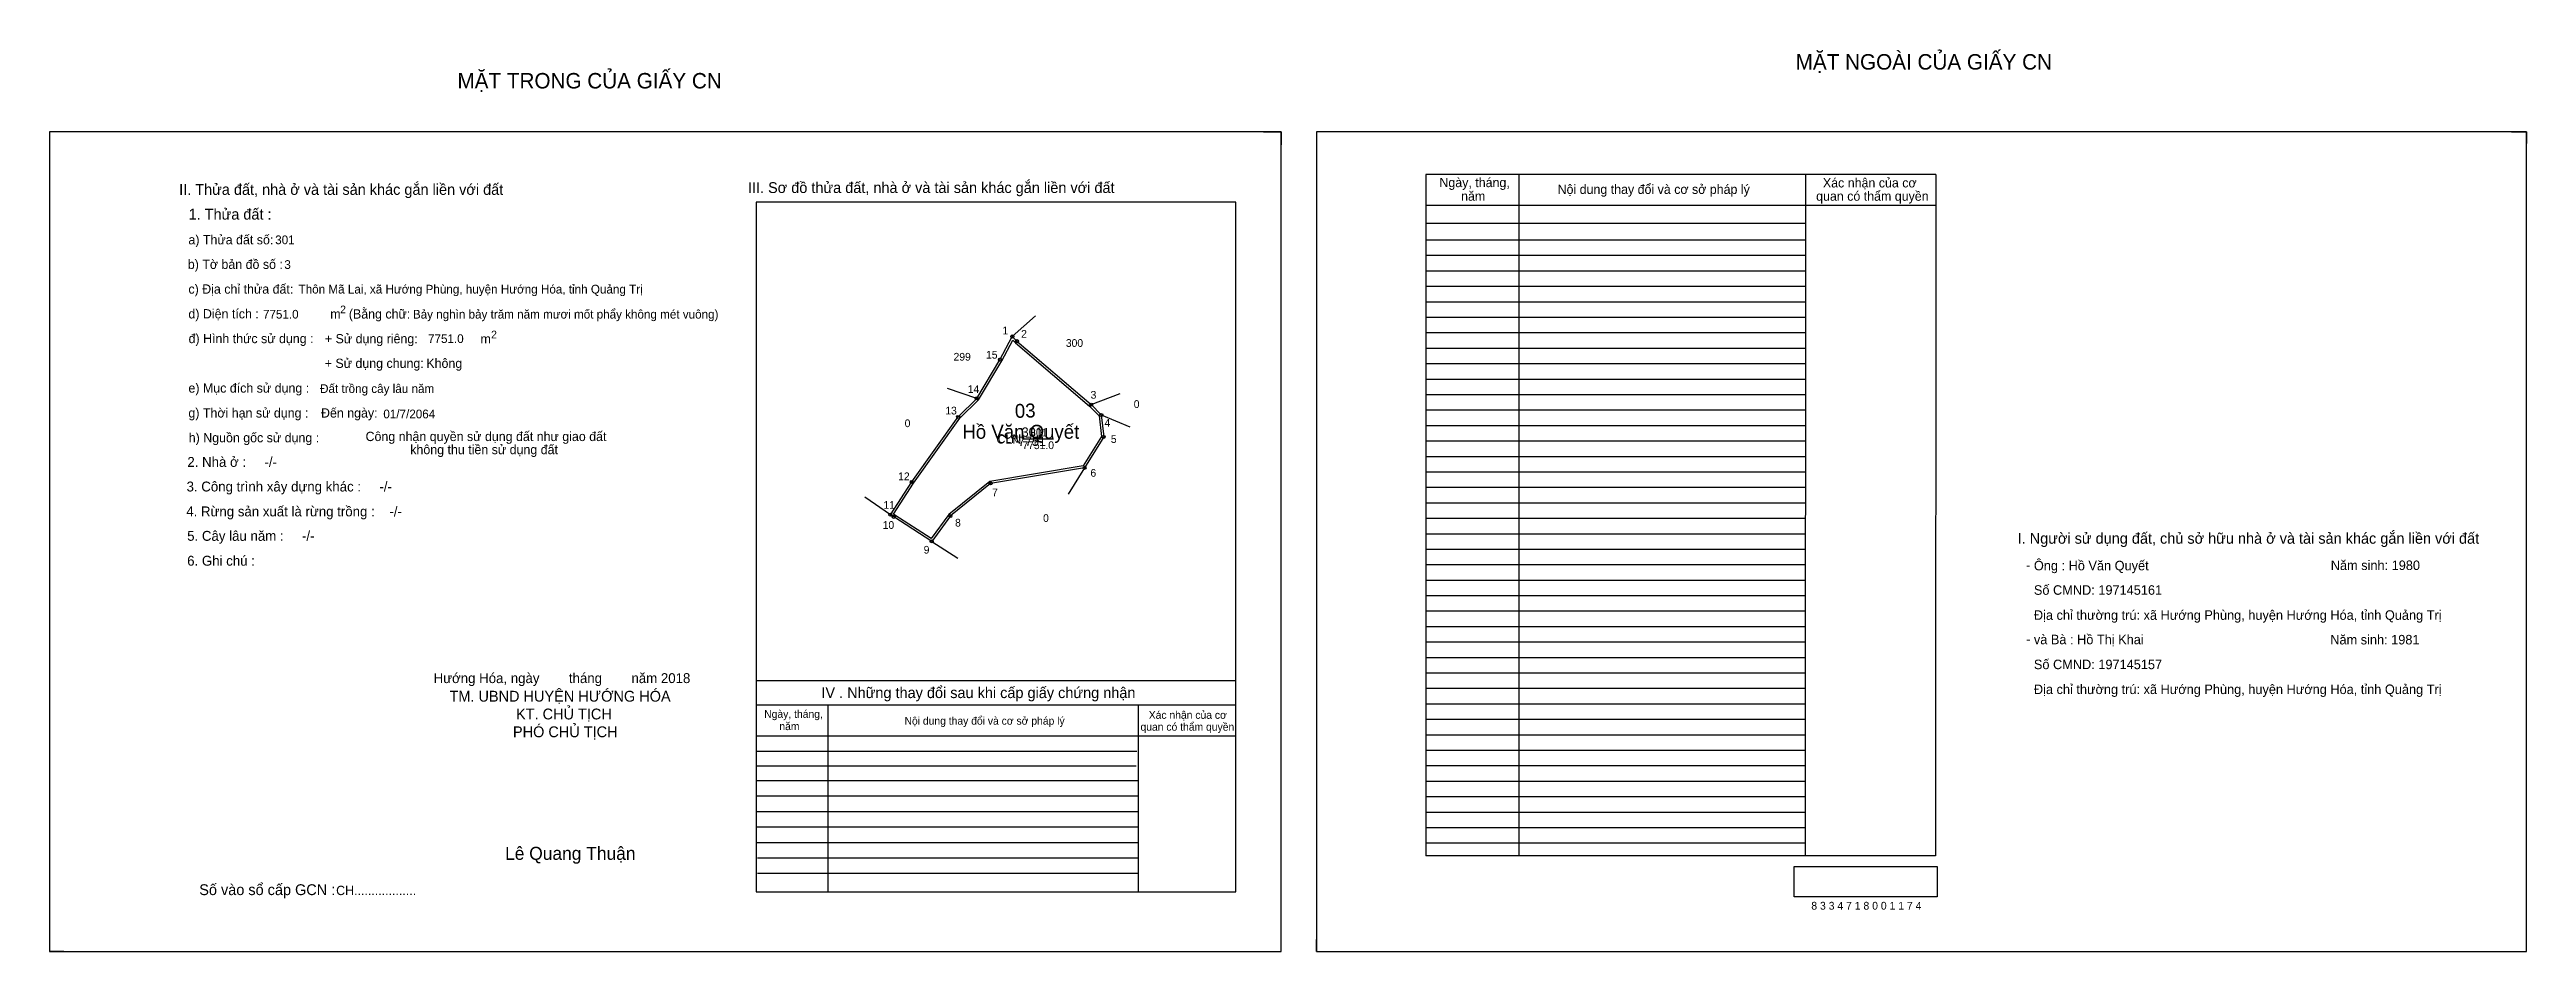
# Model space of a CAD drawing. Extents: x 532640 to 536151, y 1846424 to 1847072.
# Drawn here: x 534550 to 536151, y 1846488 to 1847072 of the extents above.
import ezdxf

# ---------------------------------------------------------------- set-up
doc = ezdxf.new("R2010")
doc.units = 0
for name, color, linetype in [('Default', 7, 'Continuous'), ('Level 10', 7, 'Continuous'), ('Level 11', 7, 'Continuous'), ('Level 13', 7, 'Continuous'), ('Level 2', 7, 'Continuous'), ('Level 27', 7, 'Continuous'), ('Level 3', 7, 'Continuous'), ('Level 36', 7, 'Continuous'), ('Level 4', 7, 'Continuous'), ('Level 5', 7, 'Continuous'), ('Level 55', 7, 'Continuous'), ('Level 6', 7, 'Continuous'), ('Level 7', 7, 'Continuous'), ('Level 8', 7, 'Continuous'), ('Level 9', 7, 'Continuous')]:
    doc.layers.add(name, color=color, linetype=linetype)

msp = doc.modelspace()

# ---------------------------------------------------------------- linework, layer by layer
at = {"layer": 'Level 10'}
for p, q in [((535334.4, 1847018.3), (535345.8, 1847018.3)), ((535345.8, 1847018.3), (535345.8, 1847009.9)), ((536141.2, 1847018.3), (536150.8, 1847018.3)), ((536150.8, 1847018.3), (536150.8, 1847010.9)), ((534549.6, 1846496.1), (534549.6, 1846488.3)), ((534558.8, 1846488.3), (534549.6, 1846488.3)), ((535368.6, 1846488.3), (535368.6, 1846496.1)), ((535368.6, 1846488.3), (535375.6, 1846488.3))]:
    msp.add_line(p, q, dxfattribs=at)
for points in [[(534549.6, 1846488.3), (535345.8, 1846488.3), (535345.8, 1847018.3), (534549.6, 1847018.3)], [(535368.6, 1846488.3), (536150.8, 1846488.3), (536150.8, 1847018.3), (535368.6, 1847018.3)], [(535223, 1846842), (535229.5, 1846835.3), (535231.1, 1846821.1), (535218.7, 1846801.1), (535158, 1846791), (535132, 1846770), (535119.9, 1846753.5), (535095.3, 1846769.4), (535093.2, 1846770.8), (535107, 1846792), (535137, 1846834), (535149, 1846846), (535164, 1846871), (535172, 1846886), (535175, 1846883)], [(535222, 1846841), (535228.1, 1846834.7), (535229.6, 1846821.4), (535217.9, 1846802.4), (535157.4, 1846792.3), (535131, 1846771), (535119.6, 1846755.4), (535096.1, 1846770.5), (535095.2, 1846771.2), (535108.2, 1846791.2), (535138.1, 1846833.1), (535150.1, 1846845.1), (535165.2, 1846870.3), (535172.3, 1846883.7), (535174, 1846882)]]:
    msp.add_lwpolyline(points, close=True, dxfattribs=at)
at = {"layer": 'Level 11'}
for centre in [(535172, 1846886), (535175, 1846883), (535164, 1846871), (535149, 1846846), (535223, 1846842), (535223, 1846842), (535137, 1846834), (535229.5, 1846835.3), (535231.1, 1846821.1), (535107, 1846792), (535218.7, 1846801.1), (535158, 1846791), (535093.2, 1846770.8), (535095.3, 1846769.4), (535132, 1846770), (535119.9, 1846753.5)]:
    msp.add_circle(centre, 1, dxfattribs=at)
at = {"layer": 'Level 13'}
msp.add_line((535179.3, 1846819.8), (535189.5, 1846819.8), dxfattribs=at)
at = {"layer": 'Level 27'}
for p, q in [((535172, 1846886), (535186.9, 1846899.4)), ((535149, 1846846), (535130, 1846852.3)), ((535223, 1846842), (535241.7, 1846849.1)), ((535229.5, 1846835.3), (535247.9, 1846827.6)), ((535218.7, 1846801.1), (535208.2, 1846784.1)), ((535093.2, 1846770.8), (535076.7, 1846782.1)), ((535119.9, 1846753.5), (535136.7, 1846742.7))]:
    msp.add_line(p, q, dxfattribs=at)
at = {"layer": 'Level 6'}
msp.add_lwpolyline([(535677.5, 1846543.4), (535769.9, 1846543.4), (535769.9, 1846523.6), (535677.5, 1846523.6)], close=True, dxfattribs=at)
at = {"layer": 'Level 7'}
for p, q in [((535684.6, 1846948.3), (535439.4, 1846948.3)), ((535684.6, 1846938.3), (535439.4, 1846938.3)), ((535684.6, 1846928.3), (535439.4, 1846928.3)), ((535684.6, 1846918.3), (535439.4, 1846918.3)), ((535684.6, 1846908.3), (535439.4, 1846908.3)), ((535684.6, 1846898.3), (535439.4, 1846898.3)), ((535684.6, 1846888.3), (535439.4, 1846888.3)), ((535684.6, 1846878.3), (535439.4, 1846878.3)), ((535684.6, 1846868.3), (535439.4, 1846868.3)), ((535684.6, 1846858.3), (535439.4, 1846858.3)), ((535684.6, 1846848.3), (535439.4, 1846848.3)), ((535684.6, 1846838.3), (535439.4, 1846838.3)), ((535684.6, 1846828.3), (535439.4, 1846828.3)), ((535684.6, 1846818.3), (535439.4, 1846818.3)), ((535684.6, 1846808.3), (535439.4, 1846808.3)), ((535684.6, 1846798.3), (535439.4, 1846798.3)), ((535684.6, 1846788.3), (535439.4, 1846788.3)), ((535684.6, 1846778.3), (535439.4, 1846778.3)), ((535684.6, 1846768.3), (535439.4, 1846768.3)), ((535684.6, 1846758.3), (535439.4, 1846758.3)), ((535684.6, 1846748.3), (535439.4, 1846748.3)), ((535684.6, 1846738.3), (535439.4, 1846738.3)), ((535684.6, 1846728.3), (535439.4, 1846728.3)), ((535684.6, 1846718.3), (535439.4, 1846718.3)), ((535684.6, 1846708.3), (535439.4, 1846708.3)), ((535684.6, 1846698.3), (535439.4, 1846698.3)), ((535684.6, 1846688.3), (535439.4, 1846688.3)), ((535684.6, 1846678.3), (535439.4, 1846678.3)), ((535684.6, 1846668.3), (535439.4, 1846668.3)), ((535684.6, 1846658.3), (535439.4, 1846658.3)), ((535684.6, 1846648.3), (535439.4, 1846648.3)), ((535684.6, 1846638.3), (535439.4, 1846638.3)), ((535252.5, 1846617.7), (535006.4, 1846617.7)), ((535684.6, 1846628.3), (535439.4, 1846628.3)), ((535684.6, 1846618.3), (535439.4, 1846618.3)), ((535252.1, 1846608.2), (535006.4, 1846608.2)), ((535684.6, 1846608.3), (535439.4, 1846608.3)), ((535253.4, 1846598.7), (535006.4, 1846598.7)), ((535253.4, 1846588.7), (535006.4, 1846588.7)), ((535684.6, 1846598.3), (535439.4, 1846598.3)), ((535684.6, 1846588.3), (535439.4, 1846588.3)), ((535253.4, 1846578.7), (535006.4, 1846578.7)), ((535253.4, 1846568.7), (535006.4, 1846568.7)), ((535684.6, 1846578.3), (535439.4, 1846578.3)), ((535684.6, 1846568.3), (535439.4, 1846568.3)), ((535253.4, 1846558.7), (535006.4, 1846558.7)), ((535684.6, 1846558.3), (535439.4, 1846558.3)), ((535253.4, 1846548.7), (535007.2, 1846548.7)), ((535253.4, 1846538.7), (535007.2, 1846538.7))]:
    msp.add_line(p, q, dxfattribs=at)
at = {"layer": 'Level 8'}
for p, q in [((535769, 1846990.8), (535439.4, 1846990.8)), ((535439.4, 1846990.8), (535439.4, 1846550.3)), ((535499.4, 1846990.8), (535499.4, 1846550.3)), ((535684.7, 1846990.6), (535684.6, 1846550.3)), ((535769, 1846990.8), (535768.8, 1846550.3)), ((535316.4, 1846972.9), (535006.4, 1846972.9)), ((535006.4, 1846972.9), (535006.4, 1846526.9)), ((535316.4, 1846526.9), (535316.4, 1846972.9)), ((535769, 1846970.8), (535439.4, 1846970.8)), ((535684.6, 1846959.1), (535439.4, 1846959.1)), ((535316.4, 1846663.3), (535006.4, 1846663.3)), ((535316.4, 1846647.6), (535006.4, 1846647.6)), ((535052.7, 1846647.6), (535052.7, 1846526.9)), ((535253.4, 1846647.6), (535253.4, 1846526.9)), ((535316.4, 1846627.6), (535006.4, 1846627.6)), ((535768.8, 1846550.3), (535439.4, 1846550.3)), ((535006.4, 1846526.9), (535316.4, 1846526.9))]:
    msp.add_line(p, q, dxfattribs=at)
at = {"layer": 'Level 9'}
msp.add_line((535178.5, 1846819.8), (535198.6, 1846819.8), dxfattribs=at)

# ---------------------------------------------------------------- texts
at = {"layer": 'Default'}
for s, p in [('e) Mục đích sử dụng :', (534639.4, 1846849.7)), ('g) Thời hạn sử dụng :', (534639.4, 1846833.6)), ('Đến ngày:', (534725.1, 1846833.6)), ('h) Nguồn gốc sử dụng :', (534639.6, 1846817.6)), ('Công nhận quyền sử dụng đất như giao đất', (534753.9, 1846818.4)), ('không thu tiền sử dụng đất', (534782.8, 1846809.9))]:
    msp.add_text(s, height=6, dxfattribs=at).set_placement(p)
at = {"layer": 'Level 13'}
for s, p in [('301', (535183.5, 1846821.4)), ('CLN', (535162.7, 1846817.2)), ('7751.0', (535178.5, 1846813.2))]:
    msp.add_text(s, height=5, dxfattribs=at).set_placement(p)
at = {"layer": 'Level 2'}
msp.add_text('Hồ Văn Quyết', height=9, dxfattribs=at).set_placement((535139.7, 1846819.9))
at = {"layer": 'Level 3'}
msp.add_text('CLN', height=6, dxfattribs=at).set_placement((535161.7, 1846816.8))
at = {"layer": 'Level 36'}
for s, p in [('299', (535134, 1846870.4)), ('300', (535206.6, 1846879.3)), ('0', (535250.5, 1846839.8)), ('0', (535102.4, 1846827.4)), ('0', (535191.9, 1846766.1))]:
    msp.add_text(s, height=5, dxfattribs=at).set_placement(p)
at = {"layer": 'Level 4'}
msp.add_text('301', height=6, dxfattribs=at).set_placement((535178.1, 1846821.2))
at = {"layer": 'Level 5'}
msp.add_text('7751', height=6, dxfattribs=at).set_placement((535175.8, 1846815.2))
at = {"layer": 'Level 55'}
for s, height, p in [('299', 0.22, (535171.8, 1846885.8)), ('300', 0.22, (535171.8, 1846885.8)), ('1', 0.8, (535171.8, 1846886)), ('2', 0.8, (535174.7, 1846883)), ('300', 0.22, (535174.8, 1846882.8)), ('15', 0.8, (535163.4, 1846871)), ('299', 0.22, (535163.8, 1846870.8)), ('14', 0.8, (535148.4, 1846846)), ('299', 0.22, (535148.8, 1846845.8)), ('0', 0.22, (535148.9, 1846845.8)), ('0', 0.22, (535148.9, 1846845.8)), ('3', 0.8, (535222.8, 1846842)), ('300', 0.22, (535222.8, 1846841.8)), ('0', 0.22, (535222.9, 1846841.8)), ('0', 0.22, (535222.9, 1846841.8)), ('13', 0.8, (535136.5, 1846834)), ('0', 0.22, (535136.9, 1846833.8)), ('0', 0.22, (535136.9, 1846833.8)), ('4', 0.8, (535229.2, 1846835.3)), ('0', 0.22, (535229.4, 1846835.1)), ('0', 0.22, (535229.4, 1846835.1)), ('5', 0.8, (535230.8, 1846821.1)), ('12', 0.8, (535106.4, 1846792)), ('6', 0.8, (535218.5, 1846801.1)), ('0', 0.22, (535218.7, 1846800.9)), ('0', 0.22, (535106.9, 1846791.8)), ('0', 0.22, (535106.9, 1846791.8)), ('7', 0.8, (535157.7, 1846791)), ('0', 0.22, (535157.9, 1846790.8)), ('11', 0.8, (535092.7, 1846770.8)), ('0', 0.22, (535093.2, 1846770.6)), ('0', 0.22, (535093.2, 1846770.6)), ('10', 0.8, (535094.7, 1846769.4)), ('8', 0.8, (535131.7, 1846770)), ('0', 0.22, (535131.9, 1846769.8)), ('9', 0.8, (535119.6, 1846753.5)), ('0', 0.22, (535119.8, 1846753.3))]:
    msp.add_text(s, height=height, dxfattribs=at).set_placement(p)
at = {"layer": 'Level 6'}
for s, height, p in [('301', 5.63, (534695.5, 1846945.7)), ('3', 5.63, (534701.4, 1846929.7)), ('Thôn Mã Lai, xã Hướng Phùng, huyện Hướng Hóa, tỉnh Quảng Trị', 5.64, (534710.6, 1846913.8)), ('Bảy nghìn bảy trăm năm mươi mốt phẩy không mét vuông)', 5.632, (534784.5, 1846897.6)), ('7751.0', 5.63, (534687.6, 1846897.6)), ('7751.0', 5.63, (534794.3, 1846881.8)), ('Đất trồng cây lâu năm', 5.64, (534724.5, 1846849.5)), ('01/7/2064', 5.64, (534765.4, 1846833.1)), ('Ông : Hồ Văn Quyết', 6.16, (535832.4, 1846734.8)), ('Năm sinh: 1980', 6.16, (536024.3, 1846735)), ('Số CMND: 197145161', 6.16, (535832.4, 1846719)), ('Địa chỉ thường trú: xã Hướng Phùng, huyện Hướng Hóa, tỉnh Quảng Trị', 6.16, (535832.4, 1846702.8)), ('và Bà : Hồ Thị Khai', 6.16, (535832.4, 1846687)), ('Năm sinh: 1981', 6.16, (536024, 1846686.9)), ('Số CMND: 197145157', 6.16, (535832.4, 1846670.9)), ('Địa chỉ thường trú: xã Hướng Phùng, huyện Hướng Hóa, tỉnh Quảng Trị', 6.16, (535832.4, 1846654.8)), ('8 3 3 4 7 1 8 0 0 1 1 7 4', 5.04, (535688.5, 1846515.4))]:
    msp.add_text(s, height=height, dxfattribs=at).set_placement(p)
at = {"layer": 'Level 7'}
for s, height, p in [('MẶT NGOÀI CỦA GIẤY CN', 10, (535678.4, 1847058.6)), ('MẶT TRONG CỦA GIẤY CN', 10, (534813.3, 1847046.4)), ('II. Thửa đất, nhà ở và tài sản khác gắn liền với đất', 7, (534633.4, 1846977.6)), ('III. Sơ đồ thửa đất, nhà ở và tài sản khác gắn liền với đất', 7, (535001.1, 1846978.8)), ('Ngày, tháng,', 6, (535448.1, 1846982.6)), ('Nội dung thay đổi và cơ sở pháp lý', 6, (535524.5, 1846978.2)), ('Xác nhận của cơ', 6, (535696, 1846982.4)), ('1. Thửa đất :', 7, (534639.5, 1846961.6)), ('năm', 6, (535462.1, 1846973.8)), (' quan có thẩm quyền', 6, (535689.4, 1846973.8)), ('a) Thửa đất số:', 6, (534639.4, 1846945.6)), ('b) Tờ bản đồ số :', 6, (534639, 1846929.7)), ('c) Địa chỉ thửa đất:', 6, (534639.4, 1846913.7)), ('2', 5, (534737.5, 1846901)), ('(Bằng chữ:', 6, (534743.1, 1846897.6)), ('d) Diện tích :', 6, (534639.4, 1846897.7)), ('đ) Hình thức sử dụng :', 6, (534639.5, 1846881.7)), ('+ Sử dụng riêng:', 6, (534727.6, 1846881.6)), ('m', 6, (534731.1, 1846897.6)), ('2', 5, (534835.1, 1846884.8)), ('+ Sử dụng chung:', 6, (534727.5, 1846865.7)), ('m', 6, (534828.2, 1846881.5)), ('Không', 6, (534793.2, 1846865.7)), ('2. Nhà ở :     -/-', 6.4, (534638.7, 1846801.7)), ('3. Công trình xây dựng khác :     -/-', 6.4, (534638.2, 1846785.8)), ('4. Rừng sản xuất là rừng trồng :    -/-', 6.4, (534638, 1846769.7)), ('5. Cây lâu năm :     -/-', 6.4, (534638.6, 1846753.9)), ('I. Người sử dụng đất, chủ sở hữu nhà ở và tài sản khác gắn liền với đất', 7, (535821.9, 1846752)), ('6. Ghi chú :', 6.4, (534638.6, 1846737.8)), ('-', 6.4, (535827.3, 1846735)), ('-', 6.4, (535827.4, 1846687.2)), ('Hướng Hóa, ngày        tháng        năm 2018', 6.4, (534797.9, 1846661.9)), ('TM. UBND HUYỆN HƯỚNG HÓA', 7, (534808.2, 1846649.9)), ('IV . Những thay đổi sau khi cấp giấy chứng nhận', 7, (535048.6, 1846652.2)), ('PHÓ CHỦ TỊCH', 7, (534849.2, 1846626.9)), ('KT. CHỦ TỊCH', 7, (534851.2, 1846638.4)), ('Ngày, tháng,', 5, (535011.6, 1846639.4)), ('năm', 5, (535021.4, 1846631.5)), ('Nội dung thay đổi và cơ sở pháp lý', 5, (535102.3, 1846635)), (' quan có thẩm quyền', 5, (535253, 1846631.1)), ('Xác nhận của cơ', 5, (535260.2, 1846638.8)), ('Lê Quang Thuận', 8.4, (534844.1, 1846547.6)), ('Số vào sổ cấp GCN :', 7, (534646.4, 1846524.8)), ('CH..................', 6, (534734.9, 1846524.8))]:
    msp.add_text(s, height=height, dxfattribs=at).set_placement(p)
msp.add_text('03', height=9, rotation=2, dxfattribs=at).set_placement((535173.8, 1846833.3))
at = {"layer": 'Level 9'}
for s, p in [('1', (535165.6, 1846887.4)), ('2', (535177.7, 1846885.2)), ('15', (535155, 1846871.7)), ('13', (535128.7, 1846835.6)), ('14', (535143.2, 1846849.5)), ('3', (535222.6, 1846845.8)), ('4', (535231.6, 1846827.7)), ('5', (535235.7, 1846817.2)), ('12', (535098.2, 1846793.1)), ('6', (535222.5, 1846795.3)), ('11', (535088.7, 1846774.6)), ('7', (535158.9, 1846782.7)), ('10', (535088.2, 1846761.6)), ('8', (535135, 1846763.1)), ('9', (535114.7, 1846745.6))]:
    msp.add_text(s, height=5, dxfattribs=at).set_placement(p)

doc.saveas('drawing.dxf')
